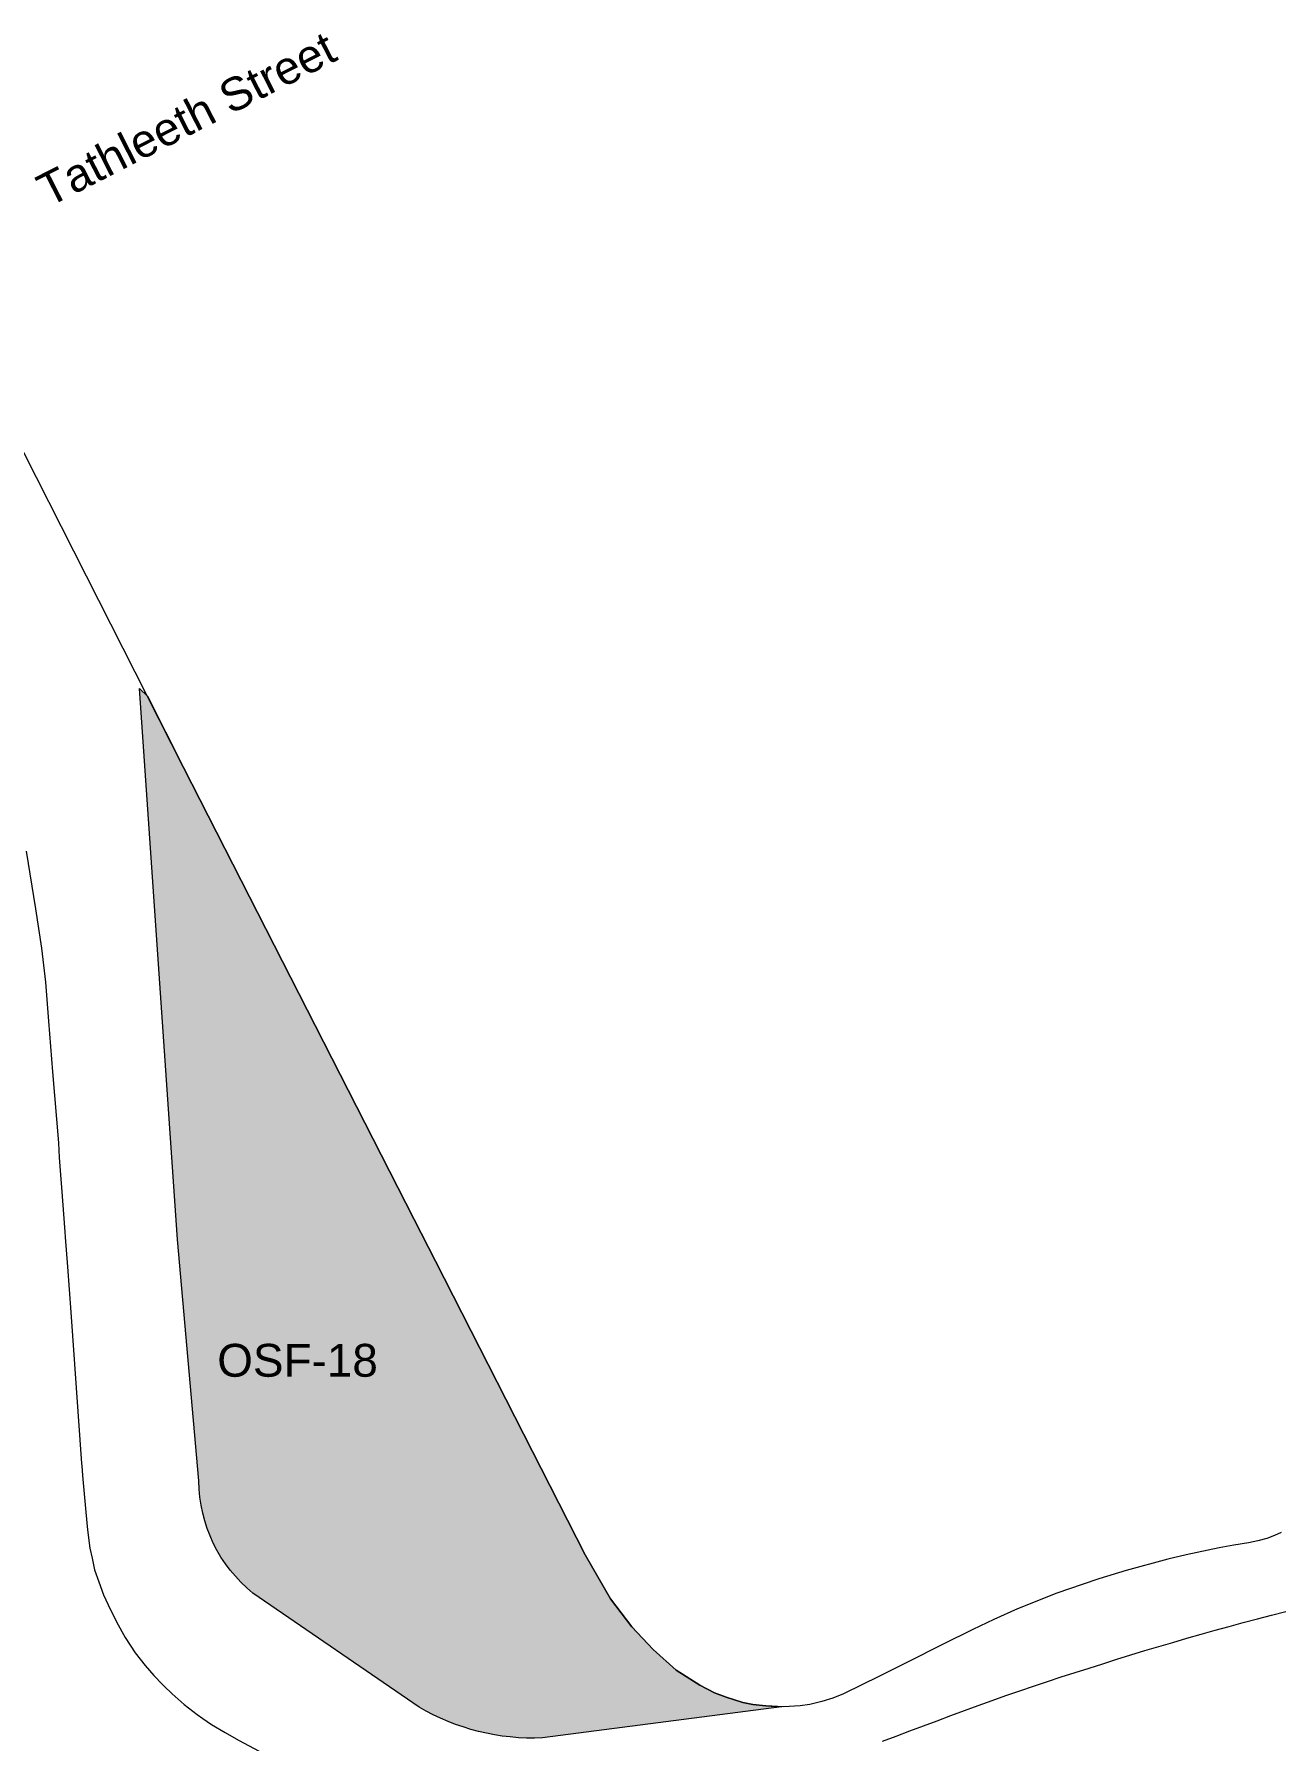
# Model space of a CAD drawing. Header units: metres. Extents: x 662613 to 666742, y 2728069 to 2732733.
# Drawn here: x 663928.6 to 663996.9, y 2729539.2 to 2729632.7 of the extents above; entities that cross this region are included whole.
import ezdxf
from ezdxf.enums import TextEntityAlignment as Align

# ---------------------------------------------------------------- set-up
doc = ezdxf.new("R2010")
doc.units = ezdxf.units.M
doc.header["$MEASUREMENT"] = 0
for name, color, linetype, lineweight in [('DQ_PLOT_ID', 252, 'Continuous', 18), ('DQ_Road_Name', 252, 'Continuous', 18), ('Xref_DQ_MasterPlan_2024$0$DQ_PLOTS', 252, 'Continuous', 15), ('Xref_DQ_MasterPlan_2024$0$DQ_ROADS', 8, 'Continuous', 13)]:
    doc.layers.add(name, color=color, linetype=linetype, lineweight=lineweight)
doc.layers.add('Open area$0$INTENSIVE LANDSCAPING AND PLAZAS', color=7, linetype='Continuous', true_color=0xecf9e2)
doc.styles.add('DQ_Plot_ID', font='arial.ttf')
doc.styles.add('DQ_Plot_No', font='arial.ttf', dxfattribs={"height": 3})

# ---------------------------------------------------------------- blocks, each defined once
blk = doc.blocks.new('Xref_DQ_MasterPlan_2024$0$DQ_Roads_')
at = {"layer": 'Xref_DQ_MasterPlan_2024$0$DQ_ROADS'}
for points in [[(663975.0702, 2729539.2077), (663975.8202, 2729539.4882), (663976.57, 2729539.7685), (663977.3203, 2729540.0495), (663978.0702, 2729540.329), (663978.8196, 2729540.6063), (663979.5707, 2729540.8821), (663980.3218, 2729541.158), (663981.0749, 2729541.434), (663981.8333, 2729541.7065), (663982.5901, 2729541.9698), (663983.3487, 2729542.2227), (663984.1094, 2729542.4747), (663984.8713, 2729542.7221), (663985.6325, 2729542.9676), (663986.3956, 2729543.2104), (663987.1565, 2729543.4516), (663987.9215, 2729543.6928), (663988.6875, 2729543.9336), (663989.453, 2729544.1666), (663990.2202, 2729544.3935), (663990.9901, 2729544.6169), (663991.7579, 2729544.8403), (663992.528, 2729545.0619), (663993.3009, 2729545.2805), (663994.0709, 2729545.495), (663994.8455, 2729545.7044), (663995.6188, 2729545.9076), (663996.3937, 2729546.1105), (663997.1689, 2729546.3102)], [(663928.1402, 2729587.966), (663928.647, 2729584.795), (663928.9849, 2729582.6377), (663929.1993, 2729580.7858), (663929.3553, 2729578.6545), (663929.5839, 2729575.8779), (663929.9049, 2729571.9792), (663929.9513, 2729571.1833), (663930.041, 2729569.9883), (663930.0749, 2729569.5374), (663930.2564, 2729567.111), (663930.2793, 2729566.813), (663930.4033, 2729565.1985), (663930.5926, 2729562.7065), (663931.1779, 2729554.4201), (663931.1875, 2729554.2845), (663931.225, 2729553.7532), (663931.4053, 2729551.7533), (663931.4927, 2729550.7862), (663931.6348, 2729549.7814), (663931.7497, 2729549.2301), (663931.8921, 2729548.596), (663932.1126, 2729547.9344), (663932.3699, 2729547.2314), (663932.6272, 2729546.6709), (663933.0867, 2729545.7427), (663933.5646, 2729544.8881), (663934.1067, 2729544.0473), (663934.6581, 2729543.3535), (663935.1313, 2729542.8067), (663935.6092, 2729542.3151), (663935.7037, 2729542.2223), (663936.133, 2729541.8005), (663936.7946, 2729541.2124), (663937.5022, 2729540.6656), (663937.8258, 2729540.4442), (663938.2879, 2729540.128), (663939.046, 2729539.6732), (663939.7812, 2729539.2688), (663940.9023, 2729538.6669)]]:
    blk.add_lwpolyline(points, dxfattribs=at)
blk = doc.blocks.new('Xref_DQ_MasterPlan_2024')
at = {"layer": 'Xref_DQ_MasterPlan_2024$0$DQ_PLOTS'}
blk.add_lwpolyline([(663996.92, 2729550.646), (663996.551, 2729550.476), (663996.129, 2729550.314), (663995.645, 2729550.177), (663995.134, 2729550.078), (663994.332, 2729549.943), (663993.52, 2729549.793), (663991.708, 2729549.417), (663990.707, 2729549.18), (663988.431, 2729548.556), (663986.921, 2729548.097), (663986.015, 2729547.797), (663984.624, 2729547.307), (663982.462, 2729546.449), (663981.17, 2729545.868), (663980.021, 2729545.323), (663978.352, 2729544.493), (663976.45, 2729543.541), (663974.912, 2729542.763), (663972.94, 2729541.799), (663972.359, 2729541.564), (663971.753, 2729541.378), (663971.089, 2729541.214), (663970.551, 2729541.138), (663969.642, 2729541.091), (663968.672, 2729541.133), (663967.959, 2729541.224), (663967.424, 2729541.328), (663966.508, 2729541.612), (663965.86, 2729541.854), (663965.054, 2729542.274), (663963.762, 2729543.103), (663962.501, 2729544.236), (663961.341, 2729545.476), (663960.162, 2729546.999), (663958.784, 2729549.412), (663950.566, 2729565.506), (663949.399, 2729567.792), (663936.755, 2729592.552), (663932.119, 2729601.683), (663926.644, 2729612.468)], dxfattribs=at)
blk.add_lwpolyline([(663934.345, 2729596.867), (663934.78, 2729596.443), (663936.755, 2729592.552), (663949.399, 2729567.792), (663950.566, 2729565.506), (663958.784, 2729549.412), (663960.162, 2729546.999), (663961.341, 2729545.476), (663962.501, 2729544.236), (663963.762, 2729543.103), (663965.054, 2729542.274), (663965.86, 2729541.854), (663966.508, 2729541.612), (663967.424, 2729541.328), (663967.959, 2729541.224), (663968.672, 2729541.133), (663969.537, 2729541.095), (663956.445, 2729539.383, -0.144897), (663949.672, 2729541.076), (663940.57, 2729547.321, -0.226234), (663937.607, 2729553.459), (663936.442, 2729566.688), (663934.345, 2729596.867)], format="xyb", close=True, dxfattribs=at)
blk.add_blockref('Xref_DQ_MasterPlan_2024$0$DQ_Roads_', (0, 0))
blk = doc.blocks.new('Open area')
at = {"layer": 'Open area$0$INTENSIVE LANDSCAPING AND PLAZAS'}
blk.add_hatch(color=256, dxfattribs=at).paths.add_polyline_path([(663934.345, 2729596.867), (663934.78, 2729596.443), (663936.755, 2729592.552), (663949.399, 2729567.792), (663950.566, 2729565.506), (663958.784, 2729549.412), (663960.162, 2729546.999), (663961.341, 2729545.476), (663962.501, 2729544.236), (663963.762, 2729543.103), (663965.054, 2729542.274), (663965.86, 2729541.854), (663966.508, 2729541.612), (663967.424, 2729541.328), (663967.959, 2729541.224), (663968.672, 2729541.133), (663969.537, 2729541.095), (663956.445, 2729539.383, -0.144897), (663949.672, 2729541.076), (663940.57, 2729547.321, -0.226234), (663937.607, 2729553.459), (663936.442, 2729566.688), (663934.345, 2729596.867)], flags=0)

msp = doc.modelspace()

# ---------------------------------------------------------------- block references
for name in ['Xref_DQ_MasterPlan_2024', 'Open area']:
    msp.add_blockref(name, (0, 0))

# ---------------------------------------------------------------- texts
at = {"layer": 'DQ_PLOT_ID', "style": 'DQ_Plot_ID'}
msp.add_text('OSF-18', height=1.8, dxfattribs=at).set_placement((663943.013, 2729559.17), align=Align.CENTER)
at = {"layer": 'DQ_Road_Name', "style": 'DQ_Plot_No'}
msp.add_text('Tathleeth Street', height=1.8, rotation=27, dxfattribs=at).set_placement((663937.326, 2729627.279), align=Align.CENTER)

doc.saveas('drawing.dxf')
